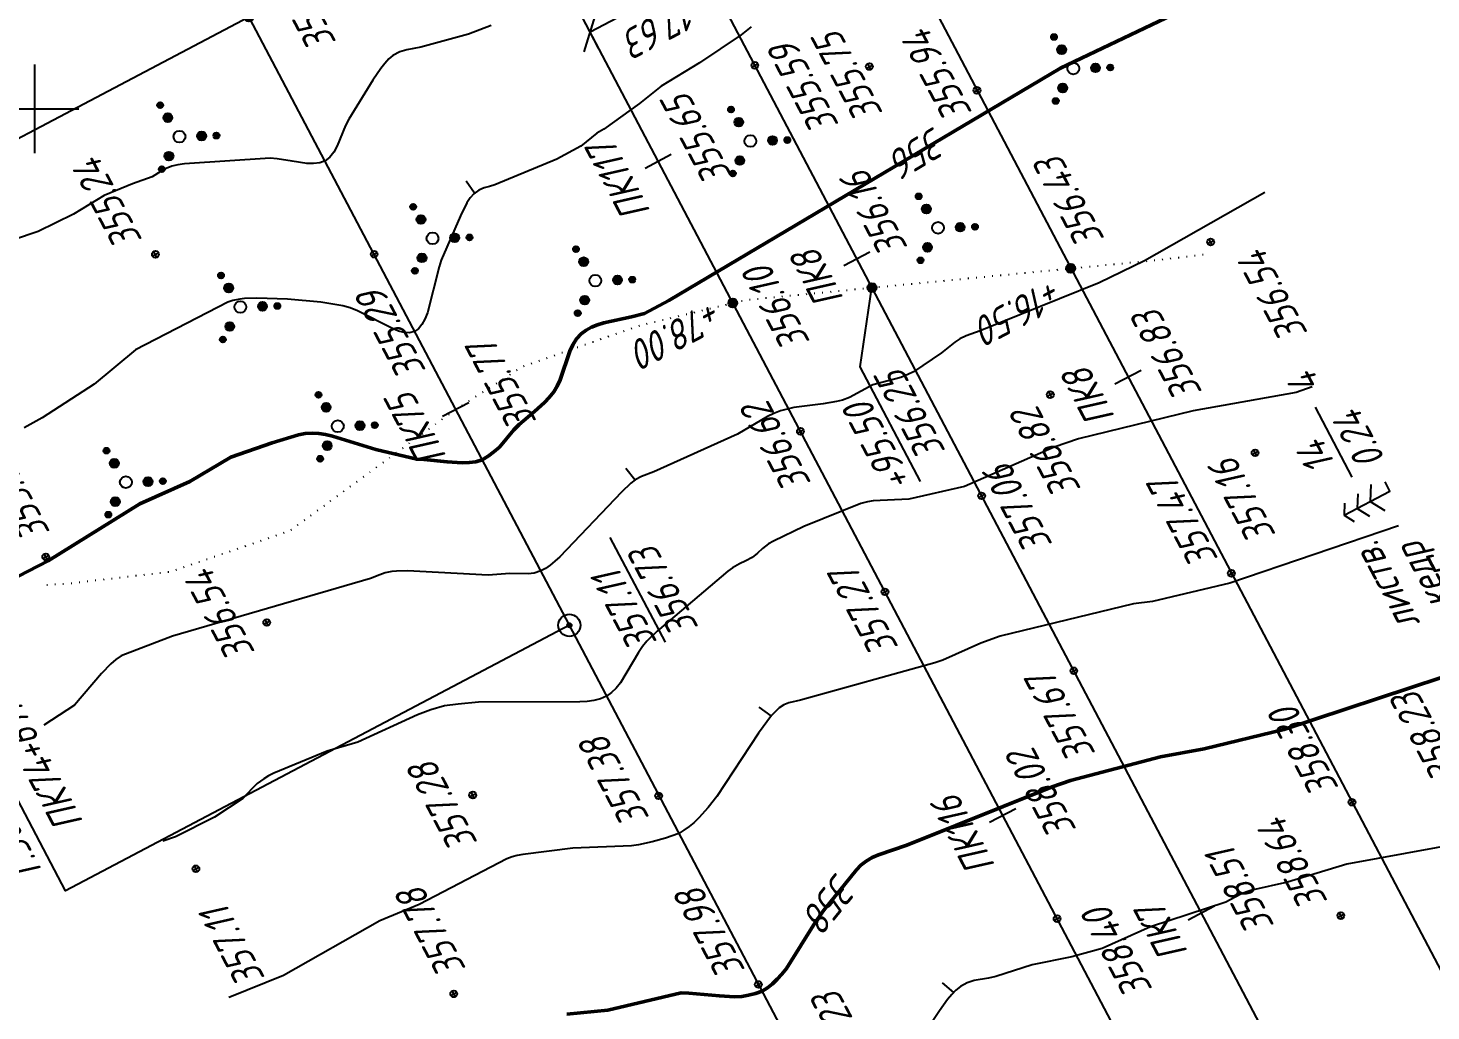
# Model space of a CAD drawing. Extents: x 1519150 to 1520806, y 2185741 to 2187019.
# Drawn here: x 1519399.1 to 1519588.9, y 2186478 to 2186610.9 of the extents above; entities that cross this region are included whole.
import ezdxf
from ezdxf.enums import TextEntityAlignment as Align

# ---------------------------------------------------------------- set-up
doc = ezdxf.new("R2010")
doc.units = 0
doc.linetypes.add('ИИDot', pattern=[1, 0, -1])
for name, color, linetype, lineweight in [('ИИ_ГЕОПУНКТ_025', 7, 'Continuous', 25), ('ИИ_ГЕОСЕТКА_025', 3, 'Continuous', 25), ('ИИ_КОНТУР_025', 7, 'ИИDot', 25), ('ИИ_ОТМЕТКА_025', 7, 'Continuous', 25), ('ИИ_ОФОРМЛЕНИЕ_025', 7, 'Continuous', 25), ('ИИ_ПИКЕТАЖ_025', 7, 'Continuous', 25), ('ИИ_РАЗМЕР_025', 7, 'Continuous', 25), ('ИИ_РЕЛЬЕФ_025', 34, 'Continuous', 25), ('ИИ_РЕЛЬЕФ_050', 34, 'Continuous', 50), ('ИИ_ТЕКСТ_025', 7, 'Continuous', 25), ('ИИ_ТРАССА_АД_025', 1, 'Continuous', 25), ('ИИ_ТРАССА_ЛЭП_025', 7, 'Continuous', 25), ('ИИ_ТРАССА_ТРУБ_025', 7, 'Continuous', 25), ('ИИ_УГОДЬЯ_025', 7, 'Continuous', 25)]:
    doc.layers.add(name, color=color, linetype=linetype, lineweight=lineweight)
doc.styles.add('VNIPISIMPLEXCUR', font='simplex.shx', dxfattribs={"width": 0.8, "oblique": 15})
doc.dimstyles.new('ИИ-2000-м-dm$0', dxfattribs={"dimscale": 2, "dimtxt": 2.5, "dimasz": 2.5, "dimexe": 1.25, "dimexo": 0, "dimgap": 1, "dimtad": 1, "dimtoh": 1, "dimzin": 1, "dimdsep": 46, "dimtxsty": 'VNIPISIMPLEXCUR', "dimblk": 'OBLIQUE', "dimcen": 2.5, "dimaunit": 1, "dimadec": 4, "dimazin": 0, "dimtfac": 1, "dimtmove": 1, "dimatfit": 2, "dimfxl": 1, "dimarcsym": 0})
doc.dimstyles.new('ИИ-2000-м-dm$2', dxfattribs={"dimscale": 2, "dimtxt": 2.5, "dimasz": 2.5, "dimexe": 1.25, "dimexo": 0, "dimgap": 1, "dimtad": 2, "dimtoh": 1, "dimzin": 1, "dimdsep": 46, "dimtxsty": 'VNIPISIMPLEXCUR', "dimcen": 2.5, "dimaunit": 1, "dimazin": 0, "dimtfac": 1, "dimtmove": 1, "dimatfit": 2, "dimfxl": 1, "dimarcsym": 0})

# ---------------------------------------------------------------- blocks, each defined once
blk = doc.blocks.new('ИИ053952')
at = {"linetype": 'Continuous', "lineweight": 25}
h = blk.add_hatch(color=0, dxfattribs=at)
edge = h.paths.add_edge_path()
edge.add_arc((-1.309, 2.13), 0.2, 0, 360)
h = blk.add_hatch(color=0, dxfattribs=at)
edge = h.paths.add_edge_path()
edge.add_arc((-0.785, 1.278), 0.3, 0, 360)
h = blk.add_hatch(color=0, dxfattribs=at)
edge = h.paths.add_edge_path()
edge.add_arc((1.499, 0.041), 0.3, 0, 360)
h = blk.add_hatch(color=0, dxfattribs=at)
edge = h.paths.add_edge_path()
edge.add_arc((2.499, 0.068), 0.2, 0, 360)
h = blk.add_hatch(color=0, dxfattribs=at)
edge = h.paths.add_edge_path()
edge.add_arc((-0.714, -1.319), 0.3, 0, 360)
h = blk.add_hatch(color=0, dxfattribs=at)
edge = h.paths.add_edge_path()
edge.add_arc((-1.19, -2.198), 0.2, 0, 360)
at = {"color": 0, "linetype": 'Continuous', "lineweight": 25}
for centre, radius in [((-1.309, 2.13), 0.2), ((-0.785, 1.278), 0.3), ((0, 0), 0.4), ((1.499, 0.041), 0.3), ((2.499, 0.068), 0.2), ((-0.714, -1.319), 0.3), ((-1.19, -2.198), 0.2)]:
    blk.add_circle(centre, radius, dxfattribs=at)
blk = doc.blocks.new('ИИ053296')
at = {"color": 0, "linetype": 'Continuous', "lineweight": 25}
blk.add_lwpolyline([(0, 0), (1, 0)], dxfattribs=at)
blk = doc.blocks.new('ИИ05012')
at = {"color": 0, "linetype": 'Continuous', "lineweight": 25, "flags": 128}
for points in [[(0, 3), (0, -3)], [(-3, 0), (3, 0)]]:
    blk.add_lwpolyline(points, dxfattribs=at)
blk = doc.blocks.new('PICKET')
at = {"color": 0, "linetype": 'Continuous', "lineweight": 25}
for p, q in [((-0.23, 0), (0.23, 0)), ((0, 0.23), (0, -0.23))]:
    blk.add_line(p, q, dxfattribs=at)
blk.add_circle((0, 0), 0.23, dxfattribs=at)
at = {"color": 0, "linetype": 'Continuous', "style": 'VNIPISIMPLEXCUR', "oblique": 15, "width": 0.8}
blk.add_attdef('OTMETKA', (1.25, 0.3), '', height=2, dxfattribs=at)
at = {"color": 8, "linetype": 'Continuous', "style": 'VNIPISIMPLEXCUR', "oblique": 15, "width": 0.8, "flags": 1}
blk.add_attdef('NOMER', (1.25, -2.7), '', height=2, dxfattribs=at)
blk = doc.blocks.new('ИИ050052Р')
at = {"linetype": 'Continuous', "lineweight": 25}
h = blk.add_hatch(color=0, dxfattribs=at)
edge = h.paths.add_edge_path()
edge.add_arc((0, 0), 0.15, 0, 360)
at = {"color": 0, "linetype": 'Continuous', "lineweight": 25}
for radius in [0.75, 0.15]:
    blk.add_circle((0, 0), radius, dxfattribs=at)
at = {"color": 0, "linetype": 'Continuous', "style": 'VNIPISIMPLEXCUR', "oblique": 15, "width": 0.8}
for tag, p in [('CENTRE', (1.45, 0.7)), ('HEIGHT', (1.45, -2.7))]:
    blk.add_attdef(tag, p, '', height=2, dxfattribs=at)
for tag, p in [('NUMBER', (-2, -1)), ('STATIONING', (-2, -4.4)), ('ALPHA', (-2, -7.8))]:
    blk.add_attdef(tag, text='', height=2, dxfattribs=at).set_placement(p, align=Align.RIGHT)
at = {"color": 253, "linetype": 'Continuous', "style": 'VNIPISIMPLEXCUR', "oblique": 15, "width": 0.8, "flags": 1}
blk.add_attdef('NOTE', text='', height=1.6, dxfattribs=at).set_placement((-2, -10.8), align=Align.RIGHT)
blk = doc.blocks.new('ИИ15001')
at = {"color": 0, "linetype": 'Continuous', "lineweight": 25}
blk.add_lwpolyline([(0, 1), (0, -1)], dxfattribs=at)
at = {"color": 0, "linetype": 'Continuous', "lineweight": 25, "style": 'VNIPISIMPLEXCUR', "oblique": 15, "width": 0.8}
blk.add_attdef('STATIONING', text='', height=2, dxfattribs=at).set_placement((0, 2), align=Align.CENTER)
at = {"color": 7, "linetype": 'Continuous', "lineweight": 25, "style": 'VNIPISIMPLEXCUR', "oblique": 15, "width": 0.8}
blk.add_attdef('HEIGHT', text='', height=2, dxfattribs=at).set_placement((0, -2), align=Align.TOP_CENTER)
blk = doc.blocks.new('ИИ15002')
at = {"linetype": 'Continuous', "lineweight": 25}
h = blk.add_hatch(color=0, dxfattribs=at)
edge = h.paths.add_edge_path()
edge.add_arc((0, 0), 0.3, 0, 360)
at = {"color": 0, "linetype": 'Continuous', "lineweight": 25}
blk.add_circle((0, 0), 0.3, dxfattribs=at)
at = {"color": 0, "linetype": 'Continuous', "style": 'VNIPISIMPLEXCUR', "oblique": 15, "width": 0.8}
blk.add_attdef('STATIONING', (1, 1.3), '', height=2, rotation=90, dxfattribs=at)
at = {"color": 7, "linetype": 'Continuous', "style": 'VNIPISIMPLEXCUR', "oblique": 15, "width": 0.8}
blk.add_attdef('HEIGHT', text='', height=2, dxfattribs=at).set_placement((0, -1.3), align=Align.TOP_CENTER)
blk = doc.blocks.new('ИИ053672А')
at = {"color": 0, "linetype": 'Continuous'}
for points in [[(0.7, 3.096), (0, 3.5), (-0.7, 3.096)], [(0, 3.5), (0, 0), (0.7, 0)], [(0.85, 2.009), (0, 2.5), (-0.85, 2.009)], [(1, 0.923), (0, 1.5), (-1, 0.923)]]:
    blk.add_lwpolyline(points, dxfattribs=at)
at = {"color": 0, "linetype": 'Continuous', "style": 'VNIPISIMPLEXCUR', "oblique": 15, "width": 0.8}
blk.add_attdef('RACE1', text='', height=2, dxfattribs=at).set_placement((-2, 2.25), align=Align.RIGHT)
blk.add_attdef('HEIGHT', (2, 2.25), '', height=2, dxfattribs=at)
blk.add_attdef('DISTANCE', text='', height=2, dxfattribs=at).set_placement((8.5, 1.75), align=Align.MIDDLE_LEFT)
blk.add_attdef('RACE2', text='', height=2, dxfattribs=at).set_placement((-2, 1.25), align=Align.TOP_RIGHT)
blk.add_attdef('THICKNESS', text='', height=2, dxfattribs=at).set_placement((2, 1.25), align=Align.TOP_LEFT)
blk = doc.blocks.new('*D65')
at = {"layer": 'Defpoints', "color": 0, "transparency": 16777216}
for p in [(1519482.41, 2186840.19), (1519365.94, 2186752.54), (1519273.87, 2186671.02), (1519643.41, 2186205.47), (1519806.55, 2185895.82)]:
    blk.add_point(p, dxfattribs=at)
at = {"layer": 'ИИ_РАЗМЕР_025', "color": 0, "lineweight": -2, "transparency": 16777216}
for p, q in [((1519364.26, 2186763), (1519357.12, 2186776.56)), ((1519363.33, 2186753.39), (1519364.26, 2186763)), ((1519360.92, 2186741.64), (1519354.17, 2186754.46))]:
    blk.add_line(p, q, dxfattribs=at)
blk.add_arc((1519360.92, 2186741.64), 12, 58.2429, 98.5895, dxfattribs=at)
at = {"layer": 'ИИ_РАЗМЕР_025', "color": 0, "transparency": 16777216}
for points in [[(1519359.34, 2186752.87), (1519358.92, 2186754.13), (1519355.33, 2186752.25)], [(1519367.68, 2186752.34), (1519366.8, 2186751.34), (1519370.24, 2186749.2)]]:
    blk.add_solid(points, dxfattribs=at)
at = {"layer": 'ИИ_РАЗМЕР_025', "color": 0, "transparency": 16777216, "insert": (1519357.47, 2186768.65), "char_height": 4, "attachment_point": 5, "rotation": 117.7798, "style": 'VNIPISIMPLEXCUR'}
blk.add_mtext("78°44'", dxfattribs=at)
blk = doc.blocks.new('*D66')
at = {"layer": 'Defpoints', "color": 0, "transparency": 16777216}
for p in [(1519297.92, 2186946.83), (1519482.41, 2186840.19), (1519385.29, 2186766.6), (1519273.87, 2186671.02), (1519823.89, 2185948.39)]:
    blk.add_point(p, dxfattribs=at)
at = {"layer": 'ИИ_РАЗМЕР_025', "color": 0, "lineweight": -2, "transparency": 16777216}
blk.add_arc((1519392.51, 2186767.27), 7.25, 149.8038, 187.0253, dxfattribs=at)
at = {"layer": 'ИИ_РАЗМЕР_025', "color": 0, "transparency": 16777216}
for points in [[(1519385.79, 2186771.39), (1519386.71, 2186770.43), (1519389.14, 2186773.68)], [(1519385.93, 2186766.64), (1519384.71, 2186766.12), (1519386.88, 2186762.7)]]:
    blk.add_solid(points, dxfattribs=at)
at = {"layer": 'ИИ_РАЗМЕР_025', "color": 0, "transparency": 16777216, "insert": (1519377.32, 2186774.54), "char_height": 4, "attachment_point": 5, "rotation": 117.7798, "style": 'VNIPISIMPLEXCUR'}
blk.add_mtext("101°16'", dxfattribs=at)
blk = doc.blocks.new('*D67')
at = {"layer": 'Defpoints', "color": 0, "transparency": 16777216}
for p in [(1519335.64, 2186966.7), (1520064.45, 2186007.56), (1519860.19, 2185951.72), (1519823.89, 2185948.39), (1519888.37, 2185917.44)]:
    blk.add_point(p, dxfattribs=at)
at = {"layer": 'ИИ_РАЗМЕР_025', "color": 0, "lineweight": -2, "transparency": 16777216}
for p, q in [((1519862.62, 2185950.15), (1519866.31, 2185943.15)), ((1519866.31, 2185943.15), (1519874.98, 2185926.68))]:
    blk.add_line(p, q, dxfattribs=at)
blk.add_arc((1519866.54, 2185958.88), 9.57, 217.9509, 273.647, dxfattribs=at)
at = {"layer": 'ИИ_РАЗМЕР_025', "color": 0, "transparency": 16777216}
for points in [[(1519858.39, 2185952.7), (1519859.59, 2185953.29), (1519857.25, 2185956.59)], [(1519866.97, 2185949.97), (1519867.33, 2185948.69), (1519871, 2185950.42)]]:
    blk.add_solid(points, dxfattribs=at)
at = {"layer": 'ИИ_РАЗМЕР_025', "color": 0, "transparency": 16777216, "insert": (1519867.23, 2185931.99), "char_height": 4, "attachment_point": 5, "rotation": 117.7798, "style": 'VNIPISIMPLEXCUR'}
blk.add_mtext("103°58'", dxfattribs=at)
blk = doc.blocks.new('*D68')
at = {"layer": 'Defpoints', "color": 0, "transparency": 16777216}
for p in [(1519313.52, 2186955.05), (1520064.45, 2186007.56), (1519855.58, 2185949.86), (1519823.89, 2185948.39), (1519857.4, 2185922.59)]:
    blk.add_point(p, dxfattribs=at)
at = {"layer": 'ИИ_РАЗМЕР_025', "color": 0, "lineweight": -2, "transparency": 16777216}
for p, q in [((1519854.61, 2185946.85), (1519859.09, 2185938.33)), ((1519859.09, 2185938.33), (1519865.28, 2185926.58))]:
    blk.add_line(p, q, dxfattribs=at)
blk.add_arc((1519841.52, 2185952.73), 14.35, 313.808, 357.7899, dxfattribs=at)
at = {"layer": 'ИИ_РАЗМЕР_025', "color": 0, "transparency": 16777216}
for points in [[(1519855.19, 2185952.11), (1519856.52, 2185952.24), (1519855.45, 2185956.15)], [(1519851.84, 2185941.83), (1519851.06, 2185942.92), (1519848.21, 2185940.04)]]:
    blk.add_solid(points, dxfattribs=at)
at = {"layer": 'ИИ_РАЗМЕР_025', "color": 0, "transparency": 16777216, "insert": (1519858.77, 2185929.53), "char_height": 4, "attachment_point": 5, "rotation": 117.7798, "style": 'VNIPISIMPLEXCUR'}
blk.add_mtext("76°2'", dxfattribs=at)
blk = doc.blocks.new('_Oblique')
at = {"color": 0, "linetype": 'ByBlock', "lineweight": -2}
blk.add_line((-0.5, -0.5), (0.5, 0.5), dxfattribs=at)
blk = doc.blocks.new('*D71')
at = {"layer": 'Defpoints', "color": 0, "transparency": 16777216}
for p in [(1519490.74, 2186618.64), (1519491.9, 2186616.42), (1519476.3, 2186608.21)]:
    blk.add_point(p, dxfattribs=at)
at = {"layer": 'ИИ_РАЗМЕР_025', "color": 0, "lineweight": -2, "transparency": 16777216}
for p, q in [((1519491.9, 2186616.42), (1519489.57, 2186620.85)), ((1519475.14, 2186610.42), (1519490.74, 2186618.64)), ((1519476.3, 2186608.21), (1519473.97, 2186612.63))]:
    blk.add_line(p, q, dxfattribs=at)
at = {"layer": 'ИИ_РАЗМЕР_025', "color": 0, "lineweight": -2, "transparency": 16777216, "xscale": 4, "yscale": 4, "zscale": 4}
for p, rotation in [((1519490.74, 2186618.64), 27.77931386137996), ((1519475.14, 2186610.42), 207.77931386138)]:
    blk.add_blockref('_Oblique', p, dxfattribs=dict(at, rotation=rotation))
at = {"layer": 'ИИ_РАЗМЕР_025', "color": 0, "transparency": 16777216, "insert": (1519484.8, 2186610.99), "char_height": 4, "attachment_point": 5, "rotation": 207.7793, "style": 'VNIPISIMPLEXCUR'}
blk.add_mtext('17.63', dxfattribs=at)

msp = doc.modelspace()

# ---------------------------------------------------------------- linework, layer by layer
at = {"layer": 'ИИ_ГЕОПУНКТ_025'}
for points in [[(1519485.333, 2186527.88), (1519477.874, 2186542.04)], [(1519472.35, 2186530.16), (1519404.193, 2186494.256), (1519389.743, 2186521.687)]]:
    msp.add_lwpolyline(points, dxfattribs=at)
at = {"layer": 'ИИ_КОНТУР_025', "flags": 128}
msp.add_lwpolyline([(1519401.643, 2186535.643), (1519404.648, 2186535.83), (1519418.411, 2186537.417), (1519434.556, 2186542.97), (1519446.466, 2186551.697), (1519456.966, 2186559.359), (1519466.052, 2186565.183), (1519481.932, 2186570.737), (1519496.224, 2186574.174), (1519551.679, 2186579.554), (1519558.778, 2186580.384)], dxfattribs=at)
at = {"layer": 'ИИ_ОФОРМЛЕНИЕ_025'}
msp.add_lwpolyline([(1519270.52, 2186913.248), (1519149.732, 2186849.618), (1519308.201, 2186548.797), (1519428.998, 2186612.442)], dxfattribs=at)
at = {"layer": 'ИИ_ПИКЕТАЖ_025', "color": 1}
msp.add_lwpolyline([(1519519.838, 2186549.594), (1519511.667, 2186565.105), (1519513.285, 2186575.83)], dxfattribs=at)
at = {"layer": 'ИИ_РЕЛЬЕФ_025'}
for points, elevation in [([(1519461.771, 2186611.281), (1519458.709, 2186610.13), (1519452.267, 2186608.361), (1519451.321, 2186608.155), (1519450.374, 2186608.002), (1519449.428, 2186607.744), (1519448.482, 2186607.227), (1519447.937, 2186606.758), (1519447.392, 2186606.169), (1519446.848, 2186605.48), (1519445.759, 2186603.877), (1519442.495, 2186598.613), (1519442.072, 2186597.759), (1519440.93, 2186594.995), (1519440.486, 2186594.174), (1519439.957, 2186593.488), (1519439.312, 2186592.986), (1519438.58, 2186592.715), (1519437.742, 2186592.613), (1519436.822, 2186592.641), (1519434.836, 2186592.93), (1519432.816, 2186593.272), (1519431.856, 2186593.365), (1519420.272, 2186592.562), (1519419.368, 2186592.428), (1519418.574, 2186592.239), (1519417.798, 2186591.938), (1519417.144, 2186591.576), (1519415.91, 2186590.816), (1519413.273, 2186589.888), (1519409.436, 2186588.293), (1519405.257, 2186585.77), (1519400.48, 2186583.424), (1519397.145, 2186582.302)], 355), ([(1519496.92, 2186611.097), (1519495.595, 2186610.009), (1519489.961, 2186606.216), (1519484.78, 2186603.091), (1519481.852, 2186600.732), (1519477.005, 2186597.27), (1519476.084, 2186596.723), (1519473.882, 2186594.964), (1519470.64, 2186593.225), (1519462.259, 2186589.743), (1519461.541, 2186589.507), (1519460.821, 2186589.316), (1519460.107, 2186589.034), (1519459.41, 2186588.52), (1519458.946, 2186587.975), (1519458.493, 2186587.282), (1519457.611, 2186585.559), (1519455.025, 2186579.556), (1519454.717, 2186578.628), (1519453.153, 2186572.438), (1519452.813, 2186571.579), (1519452.413, 2186570.849), (1519451.941, 2186570.277), (1519451.382, 2186569.894), (1519450.738, 2186569.727), (1519450.02, 2186569.762), (1519449.238, 2186569.964), (1519448.4, 2186570.298), (1519443.683, 2186572.711), (1519442.696, 2186573.097), (1519441.715, 2186573.369), (1519438.716, 2186573.857), (1519434.225, 2186574.275), (1519430.069, 2186574.401), (1519428.421, 2186574.344), (1519427.757, 2186574.285), (1519426.836, 2186574.104), (1519426.142, 2186573.845), (1519413.659, 2186567.426), (1519408.069, 2186562.783), (1519401.024, 2186558.203), (1519398.581, 2186556.868)], 355.5), ([(1519566.407, 2186588.681), (1519550.151, 2186579.463), (1519544.012, 2186576.479), (1519527.904, 2186569.984), (1519526.014, 2186569.317), (1519525.16, 2186568.91), (1519524.489, 2186568.475), (1519522.692, 2186566.996), (1519518.914, 2186564.461), (1519518.13, 2186564.06), (1519517.207, 2186563.694), (1519515.31, 2186563.163), (1519513.4, 2186562.675), (1519510.237, 2186560.987), (1519509.303, 2186560.63), (1519508.505, 2186560.413), (1519506.682, 2186560.112), (1519502.721, 2186559.606), (1519501.789, 2186559.411), (1519500.923, 2186559.157), (1519500.013, 2186558.797), (1519499.15, 2186558.381), (1519495.095, 2186555.995), (1519483.787, 2186550.907), (1519482.111, 2186550.293), (1519481.253, 2186549.838), (1519480.644, 2186549.378), (1519479.387, 2186548.18), (1519471.071, 2186539.435), (1519470.394, 2186538.821), (1519469.736, 2186538.286), (1519469.102, 2186537.843), (1519468.494, 2186537.507), (1519467.6, 2186537.203), (1519466.757, 2186537.105), (1519464.317, 2186537.164), (1519461.355, 2186536.919), (1519450.472, 2186537.524), (1519448.962, 2186537.488), (1519448.336, 2186537.431), (1519447.424, 2186537.25), (1519446.726, 2186537.004), (1519445.457, 2186536.471), (1519418.678, 2186528.672), (1519411.702, 2186526.021), (1519411.009, 2186525.512), (1519410.342, 2186524.936), (1519409.067, 2186523.629), (1519405.386, 2186519.33), (1519401.247, 2186516.643)], 356.5), ([(1519572.825, 2186562.39), (1519570.646, 2186561.64), (1519556.72, 2186559.16), (1519541.2, 2186555.362), (1519537.912, 2186554.242), (1519525.808, 2186548.926), (1519518.287, 2186547.207), (1519513.456, 2186546.987), (1519512.662, 2186546.87), (1519511.771, 2186546.629), (1519504.085, 2186543.517), (1519499.98, 2186541.557), (1519499.3, 2186541.155), (1519498.484, 2186540.525), (1519497.79, 2186539.892), (1519497.061, 2186539.305), (1519496.225, 2186538.854), (1519495.347, 2186538.461), (1519494.431, 2186537.947), (1519493.789, 2186537.473), (1519484.233, 2186529.376), (1519482.85, 2186528.01), (1519482.248, 2186527.286), (1519481.704, 2186526.494), (1519479.244, 2186522.357), (1519478.685, 2186521.658), (1519478.064, 2186521.057), (1519477.364, 2186520.577), (1519476.556, 2186520.22), (1519475.678, 2186519.983), (1519474.741, 2186519.845), (1519473.758, 2186519.784), (1519460.074, 2186519.78), (1519457.292, 2186519.508), (1519455.452, 2186519.24), (1519453.611, 2186518.723), (1519451.795, 2186518.048), (1519443.737, 2186514.329), (1519439.591, 2186513.112), (1519432.387, 2186510.168), (1519431.649, 2186509.788), (1519430.999, 2186509.401), (1519430.132, 2186508.749), (1519429.439, 2186508.084), (1519428.158, 2186506.746), (1519424.357, 2186504.203), (1519419.073, 2186501.539), (1519417.339, 2186500.94)], 357), ([(1519584.505, 2186543.613), (1519561.692, 2186535.871), (1519551.214, 2186533.393), (1519548.66, 2186533.073), (1519530.63, 2186528.703), (1519528.032, 2186527.737), (1519522.885, 2186525.461), (1519521.775, 2186525.075), (1519503.617, 2186520.027), (1519502.025, 2186519.678), (1519501.339, 2186519.408), (1519500.725, 2186518.982), (1519499.678, 2186517.973), (1519497.934, 2186515.561), (1519492.307, 2186507.01), (1519491.113, 2186505.488), (1519489.863, 2186504.118), (1519489.213, 2186503.5), (1519488.544, 2186502.935), (1519487.855, 2186502.426), (1519487.143, 2186501.979), (1519485.358, 2186501.38), (1519483.538, 2186500.878), (1519481.683, 2186500.473), (1519480.742, 2186500.307), (1519472.835, 2186500.013), (1519466.058, 2186499.17), (1519465.267, 2186499.022), (1519464.608, 2186498.856), (1519463.893, 2186498.572), (1519452.041, 2186492.406), (1519446.69, 2186490.189), (1519433.699, 2186482.782), (1519426.412, 2186479.864), (1519426.278, 2186479.8)], 357.5), ([(1519597.516, 2186501.49), (1519577.526, 2186497.85), (1519569.502, 2186495.412), (1519564.69, 2186494.335), (1519563.879, 2186494.076), (1519563.111, 2186493.755), (1519561.136, 2186492.697), (1519550.948, 2186489.354), (1519544.41, 2186486.448), (1519540.315, 2186485.303), (1519534.938, 2186484.235), (1519530.03, 2186482.663), (1519529.063, 2186482.443), (1519527.115, 2186482.087), (1519526.162, 2186481.784), (1519525.244, 2186481.286), (1519524.648, 2186480.805), (1519524.071, 2186480.217), (1519523.51, 2186479.54), (1519522.42, 2186477.996), (1519512.093, 2186462.609)], 358.5)]:
    msp.add_lwpolyline(points, dxfattribs=dict(at, elevation=elevation))
at = {"layer": 'ИИ_РЕЛЬЕФ_050'}
for points, elevation in [([(1519553.928, 2186612.737), (1519538.786, 2186605.503), (1519485.81, 2186574.07), (1519482.534, 2186572.351), (1519480.737, 2186571.879), (1519477.025, 2186571.061), (1519476.158, 2186570.791), (1519475.345, 2186570.462), (1519474.599, 2186570.06), (1519473.937, 2186569.568), (1519473.331, 2186568.903), (1519472.836, 2186568.109), (1519472.426, 2186567.22), (1519471.094, 2186563.367), (1519470.703, 2186562.494), (1519470.235, 2186561.724), (1519469.637, 2186560.981), (1519468.995, 2186560.308), (1519467.626, 2186559.097), (1519465.542, 2186557.327), (1519464.852, 2186556.602), (1519462.876, 2186554.269), (1519462.145, 2186553.616), (1519461.365, 2186553.047), (1519460.551, 2186552.535), (1519459.718, 2186552.289), (1519458.815, 2186552.163), (1519457.856, 2186552.133), (1519455.827, 2186552.265), (1519452.713, 2186552.584), (1519451.713, 2186552.626), (1519446.163, 2186553.943), (1519440.285, 2186555.752), (1519439.36, 2186555.954), (1519438.472, 2186556.089), (1519437.628, 2186556.142), (1519436.626, 2186556.082), (1519435.688, 2186555.907), (1519432.146, 2186554.82), (1519426.535, 2186552.876), (1519420.991, 2186549.622), (1519414.247, 2186546.601), (1519401.835, 2186538.878), (1519389.562, 2186532.551)], 356), ([(1519594.554, 2186524.488), (1519568.994, 2186516.075), (1519558.226, 2186513.429), (1519552.323, 2186512.38), (1519540.142, 2186509.172), (1519537.666, 2186508.288), (1519518.02, 2186500.408), (1519514.182, 2186499.111), (1519513.298, 2186498.727), (1519512.505, 2186498.27), (1519511.796, 2186497.701), (1519511.179, 2186497.059), (1519506.775, 2186491.636), (1519505.616, 2186489.97), (1519501.702, 2186483.75), (1519501.1, 2186482.977), (1519500.475, 2186482.27), (1519499.821, 2186481.641), (1519499.134, 2186481.103), (1519498.409, 2186480.668), (1519497.516, 2186480.373), (1519496.603, 2186480.133), (1519495.667, 2186479.955), (1519494.679, 2186479.919), (1519492.637, 2186480.03), (1519488.494, 2186480.412), (1519487.489, 2186480.424), (1519477.551, 2186478.11), (1519472.004, 2186477.557)], 358)]:
    msp.add_lwpolyline(points, dxfattribs=dict(at, elevation=elevation))
at = {"layer": 'ИИ_ТРАССА_АД_025'}
msp.add_lwpolyline([(1519857.396, 2185922.593), (1519313.519, 2186955.051)], dxfattribs=at)
at = {"layer": 'ИИ_ТРАССА_ЛЭП_025'}
msp.add_lwpolyline([(1519335.639, 2186966.703), (1519888.366, 2185917.443), (1519904.961, 2185849.926)], dxfattribs=at)
at = {"layer": 'ИИ_ТРАССА_ТРУБ_025', "color": 4}
for points in [[(1520767.29, 2186180.317), (1520640.49, 2186149.16), (1520353.58, 2186078.63), (1520064.45, 2186007.56), (1519823.89, 2185948.39), (1519297.92, 2186946.834)], [(1519637.78, 2186216.151), (1519611.25, 2186266.5), (1519472.35, 2186530.16), (1519333.32, 2186794.04), (1519272.21, 2186910.04), (1519270.52, 2186913.248)]]:
    msp.add_lwpolyline(points, dxfattribs=at)
at = {"layer": 'ИИ_УГОДЬЯ_025'}
msp.add_lwpolyline([(1519578.243, 2186550.206), (1519573.268, 2186559.648)], dxfattribs=at)

# ---------------------------------------------------------------- block references
at = {"layer": 'ИИ_ГЕОПУНКТ_025'}
ref = msp.add_blockref('ИИ050052Р', (1519472.35, 2186530.16, 356.73), dxfattribs=dict(at, xscale=2, yscale=2, zscale=2, rotation=117.7797222222222))
ref.add_attrib('NUMBER', 'Т.50739', dxfattribs={"layer": '0', "color": 0, "linetype": 'Continuous', "height": 4, "rotation": 117.77972, "style": 'VNIPISIMPLEXCUR', "oblique": 15, "width": 0.8}).set_placement((1519394.288, 2186509.915), align=Align.RIGHT)
ref.add_attrib('CENTRE', '357.11', (1519484.306, 2186527.876), dxfattribs={"layer": '0', "color": 0, "linetype": 'Continuous', "height": 4, "rotation": 117.77972, "style": 'VNIPISIMPLEXCUR', "oblique": 15, "width": 0.8})
ref.add_attrib('HEIGHT', '356.73', (1519489.905, 2186529.848), dxfattribs={"layer": '0', "color": 0, "linetype": 'Continuous', "height": 4, "rotation": 117.77972, "style": 'VNIPISIMPLEXCUR', "oblique": 15, "width": 0.8})
ref.add_attrib('STATIONING', 'ПК74+67.00', dxfattribs={"layer": '0', "color": 0, "linetype": 'Continuous', "height": 4, "rotation": 117.77972, "style": 'VNIPISIMPLEXCUR', "oblique": 15, "width": 0.8}).set_placement((1519396.006, 2186523.805), align=Align.RIGHT)
at = {"layer": 'ИИ_ГЕОСЕТКА_025', "xscale": 2, "yscale": 2, "zscale": 2}
msp.add_blockref('ИИ05012', (1519400, 2186600), dxfattribs=at)
at = {"layer": 'ИИ_ОТМЕТКА_025'}
ref = msp.add_blockref('PICKET', (1519512.93, 2186605.73, 355.75), dxfattribs=dict(at, xscale=2, yscale=2, zscale=2, rotation=117.7797222222222))
ref.add_attrib('OTMETKA', '355.75', (1519514.849, 2186599.415, 355.75), dxfattribs={"layer": '0', "color": 0, "linetype": 'Continuous', "height": 4, "rotation": 117.77972, "style": 'VNIPISIMPLEXCUR', "oblique": 15, "width": 0.8})
ref = msp.add_blockref('PICKET', (1519527.485, 2186602.515, 355.94), dxfattribs=dict(at, xscale=2, yscale=2, zscale=2, rotation=117.7792673703056))
ref.add_attrib('OTMETKA', '355.94', (1519526.913, 2186599.49, 355.94), dxfattribs={"layer": '0', "color": 0, "linetype": 'Continuous', "height": 4, "rotation": 117.77927, "style": 'VNIPISIMPLEXCUR', "oblique": 15, "width": 0.8})
ref = msp.add_blockref('PICKET', (1519497.441, 2186605.906, 355.59), dxfattribs=dict(at, xscale=2, yscale=2, zscale=2, rotation=117.7792673703056))
ref.add_attrib('OTMETKA', '355.59', (1519508.9, 2186597.833, 355.59), dxfattribs={"layer": '0', "color": 0, "linetype": 'Continuous', "height": 4, "rotation": 117.77927, "style": 'VNIPISIMPLEXCUR', "oblique": 15, "width": 0.8})
at = {"layer": 'ИИ_ОТМЕТКА_025', "xscale": 2, "yscale": 2, "zscale": 2}
for p, rotation, values in [((1519416.35, 2186580.33, 355.24), 117.7797222222222, {'OTMETKA': '355.24'}), ((1519561.898, 2186537.187, 357.47), 117.7792673703056, {'OTMETKA': '357.47'}), ((1519578.211, 2186506.221, 358.3), 117.7792673703056, {'OTMETKA': '358.30'}), ((1519576.71, 2186490.88, 358.64), 117.7797222222222, {'OTMETKA': '358.64'}), ((1519497.915, 2186481.578, 357.98), 117.7797222222222, {'OTMETKA': '357.98'})]:
    msp.add_blockref('PICKET', p, dxfattribs=dict(at, rotation=rotation)).add_auto_attribs(values)
at = {"layer": 'ИИ_ОТМЕТКА_025'}
ref = msp.add_blockref('PICKET', (1519559.1, 2186582, 356.54), dxfattribs=dict(at, xscale=2, yscale=2, zscale=2, rotation=117.7797222222222))
ref.add_attrib('OTMETKA', '356.54', (1519572.318, 2186569.683, 356.54), dxfattribs={"layer": '0', "color": 0, "linetype": 'Continuous', "height": 4, "rotation": 117.77972, "style": 'VNIPISIMPLEXCUR', "oblique": 15, "width": 0.8})
ref = msp.add_blockref('PICKET', (1519445.941, 2186580.35, 355.29), dxfattribs=dict(at, xscale=2, yscale=2, zscale=2, rotation=117.7797222222222))
ref.add_attrib('OTMETKA', '355.29', (1519453.042, 2186564.6, 355.29), dxfattribs={"layer": '0', "color": 0, "linetype": 'Continuous', "height": 4, "rotation": 117.77972, "style": 'VNIPISIMPLEXCUR', "oblique": 15, "width": 0.8})
ref = msp.add_blockref('PICKET', (1519503.603, 2186556.388, 356.62), dxfattribs=dict(at, xscale=2, yscale=2, zscale=2, rotation=117.7797222222222))
ref.add_attrib('OTMETKA', '356.62', (1519505.14, 2186549.388, 356.62), dxfattribs={"layer": '0', "color": 0, "linetype": 'Continuous', "height": 4, "rotation": 117.77972, "style": 'VNIPISIMPLEXCUR', "oblique": 15, "width": 0.8})
ref = msp.add_blockref('PICKET', (1519537.41, 2186561.36, 356.82), dxfattribs=dict(at, xscale=2, yscale=2, zscale=2, rotation=117.7797222222222))
ref.add_attrib('OTMETKA', '356.82', (1519541.644, 2186548.566, 356.82), dxfattribs={"layer": '0', "color": 0, "linetype": 'Continuous', "height": 4, "rotation": 117.77972, "style": 'VNIPISIMPLEXCUR', "oblique": 15, "width": 0.8})
ref = msp.add_blockref('PICKET', (1519401.52, 2186539.41, 355.98), dxfattribs=dict(at, xscale=2, yscale=2, zscale=2, rotation=117.7797222222222))
ref.add_attrib('OTMETKA', '355.98', (1519402.193, 2186542.729, 355.98), dxfattribs={"layer": '0', "color": 0, "linetype": 'Continuous', "height": 4, "rotation": 117.77972, "style": 'VNIPISIMPLEXCUR', "oblique": 15, "width": 0.8})
ref = msp.add_blockref('PICKET', (1519565.11, 2186553.48, 357.16), dxfattribs=dict(at, xscale=2, yscale=2, zscale=2, rotation=117.7797222222222))
ref.add_attrib('OTMETKA', '357.16', (1519567.994, 2186542.391, 357.16), dxfattribs={"layer": '0', "color": 0, "linetype": 'Continuous', "height": 4, "rotation": 117.77972, "style": 'VNIPISIMPLEXCUR', "oblique": 15, "width": 0.8})
ref = msp.add_blockref('PICKET', (1519528.12, 2186547.668, 357.06), dxfattribs=dict(at, xscale=2, yscale=2, zscale=2, rotation=117.7792673703056))
ref.add_attrib('OTMETKA', '357.06', (1519537.789, 2186541.083, 357.06), dxfattribs={"layer": '0', "color": 0, "linetype": 'Continuous', "height": 4, "rotation": 117.77927, "style": 'VNIPISIMPLEXCUR', "oblique": 15, "width": 0.8})
ref = msp.add_blockref('PICKET', (1519431.41, 2186530.53, 356.54), dxfattribs=dict(at, xscale=2, yscale=2, zscale=2, rotation=117.7797222222222))
ref.add_attrib('OTMETKA', '356.54', (1519429.91, 2186526.499, 356.54), dxfattribs={"layer": '0', "color": 0, "linetype": 'Continuous', "height": 4, "rotation": 117.77972, "style": 'VNIPISIMPLEXCUR', "oblique": 15, "width": 0.8})
ref = msp.add_blockref('PICKET', (1519515.038, 2186534.681, 357.27), dxfattribs=dict(at, xscale=2, yscale=2, zscale=2, rotation=117.7797222222222))
ref.add_attrib('OTMETKA', '357.27', (1519516.941, 2186527.184, 357.27), dxfattribs={"layer": '0', "color": 0, "linetype": 'Continuous', "height": 4, "rotation": 117.77972, "style": 'VNIPISIMPLEXCUR', "oblique": 15, "width": 0.8})
ref = msp.add_blockref('PICKET', (1519540.587, 2186524.002, 357.67), dxfattribs=dict(at, xscale=2, yscale=2, zscale=2, rotation=117.7792673703056))
ref.add_attrib('OTMETKA', '357.67', (1519543.623, 2186512.801, 357.67), dxfattribs={"layer": '0', "color": 0, "linetype": 'Continuous', "height": 4, "rotation": 117.77927, "style": 'VNIPISIMPLEXCUR', "oblique": 15, "width": 0.8})
ref = msp.add_blockref('PICKET', (1519594.93, 2186513.46, 358.23), dxfattribs=dict(at, xscale=2, yscale=2, zscale=2, rotation=117.7797222222222))
ref.add_attrib('OTMETKA', '358.23', (1519593.033, 2186510.14, 358.23), dxfattribs={"layer": '0', "color": 0, "linetype": 'Continuous', "height": 4, "rotation": 117.77972, "style": 'VNIPISIMPLEXCUR', "oblique": 15, "width": 0.8})
ref = msp.add_blockref('PICKET', (1519484.42, 2186507.09, 357.38), dxfattribs=dict(at, xscale=2, yscale=2, zscale=2, rotation=117.7797222222222))
ref.add_attrib('OTMETKA', '357.38', (1519483.257, 2186504.107, 357.38), dxfattribs={"layer": '0', "color": 0, "linetype": 'Continuous', "height": 4, "rotation": 117.77972, "style": 'VNIPISIMPLEXCUR', "oblique": 15, "width": 0.8})
ref = msp.add_blockref('PICKET', (1519459.27, 2186507.2, 357.28), dxfattribs=dict(at, xscale=2, yscale=2, zscale=2, rotation=117.7797222222222))
ref.add_attrib('OTMETKA', '357.28', (1519460.019, 2186500.751, 357.28), dxfattribs={"layer": '0', "color": 0, "linetype": 'Continuous', "height": 4, "rotation": 117.77972, "style": 'VNIPISIMPLEXCUR', "oblique": 15, "width": 0.8})
ref = msp.add_blockref('PICKET', (1519421.83, 2186497.22, 357.11), dxfattribs=dict(at, xscale=2, yscale=2, zscale=2, rotation=117.7797222222222))
ref.add_attrib('OTMETKA', '357.11', (1519431.259, 2186482.43, 357.11), dxfattribs={"layer": '0', "color": 0, "linetype": 'Continuous', "height": 4, "rotation": 117.77972, "style": 'VNIPISIMPLEXCUR', "oblique": 15, "width": 0.8})
ref = msp.add_blockref('PICKET', (1519456.71, 2186480.3, 357.78), dxfattribs=dict(at, xscale=2, yscale=2, zscale=2, rotation=117.7797222222222))
ref.add_attrib('OTMETKA', '357.78', (1519458.447, 2186483.674, 357.78), dxfattribs={"layer": '0', "color": 0, "linetype": 'Continuous', "height": 4, "rotation": 117.77972, "style": 'VNIPISIMPLEXCUR', "oblique": 15, "width": 0.8})
ref = msp.add_blockref('PICKET', (1519538.327, 2186490.471, 358.4), dxfattribs=dict(at, xscale=2, yscale=2, zscale=2, rotation=117.7797222222222))
ref.add_attrib('OTMETKA', '358.40', (1519551.321, 2186480.914, 358.4), dxfattribs={"layer": '0', "color": 0, "linetype": 'Continuous', "height": 4, "rotation": 117.77972, "style": 'VNIPISIMPLEXCUR', "oblique": 15, "width": 0.8})
at = {"layer": 'ИИ_ПИКЕТАЖ_025', "color": 4}
ref = msp.add_blockref('ИИ15001', (1519484.35, 2186592.935, 355.65), dxfattribs=dict(at, xscale=2, yscale=2, zscale=2, rotation=117.7798))
ref.add_attrib('STATIONING', 'ПК117', dxfattribs={"layer": '0', "color": 0, "linetype": 'Continuous', "lineweight": 25, "height": 4, "rotation": 117.7798, "style": 'VNIPISIMPLEXCUR', "oblique": 15, "width": 0.8}).set_placement((1519480.811, 2186591.071), align=Align.CENTER)
ref.add_attrib('HEIGHT', '355.65', dxfattribs={"layer": '0', "color": 7, "linetype": 'Continuous', "lineweight": 25, "height": 4, "rotation": 117.77972, "style": 'VNIPISIMPLEXCUR', "oblique": 15, "width": 0.8}).set_placement((1519487.889, 2186594.8), align=Align.TOP_CENTER)
at = {"layer": 'ИИ_ПИКЕТАЖ_025', "color": 7}
ref = msp.add_blockref('ИИ15002', (1519540.168, 2186578.438, 356.43), dxfattribs=dict(at, xscale=1.999999999999999, yscale=1.999999999999999, zscale=1.999999999999999, rotation=117.779267369583))
ref.add_attrib('STATIONING', '+16.50', (1519537.855, 2186577.25, 356.43), dxfattribs={"layer": '0', "color": 0, "linetype": 'Continuous', "height": 4, "rotation": 207.77927, "style": 'VNIPISIMPLEXCUR', "oblique": 15, "width": 0.8})
ref.add_attrib('HEIGHT', '356.43', dxfattribs={"layer": '0', "color": 7, "linetype": 'Continuous', "height": 4, "rotation": 117.77927, "style": 'VNIPISIMPLEXCUR', "oblique": 15, "width": 0.8}).set_placement((1519538.255, 2186586.31, 356.43), align=Align.TOP_CENTER)
at = {"layer": 'ИИ_ПИКЕТАЖ_025', "color": 1}
ref = msp.add_blockref('ИИ15001', (1519511.224, 2186579.741, 356.16), dxfattribs=dict(at, xscale=2, yscale=2, zscale=2, rotation=117.7791666666666))
ref.add_attrib('STATIONING', 'ПК8', dxfattribs={"layer": '0', "color": 0, "linetype": 'Continuous', "lineweight": 25, "height": 4, "rotation": 117.77917, "style": 'VNIPISIMPLEXCUR', "oblique": 15, "width": 0.8}).set_placement((1519507.685, 2186577.877, 356.16), align=Align.CENTER)
ref.add_attrib('HEIGHT', '356.16', dxfattribs={"layer": '0', "color": 7, "linetype": 'Continuous', "lineweight": 25, "height": 4, "rotation": 117.77917, "style": 'VNIPISIMPLEXCUR', "oblique": 15, "width": 0.8}).set_placement((1519511.813, 2186584.794, 356.16), align=Align.TOP_CENTER)
at = {"layer": 'ИИ_ПИКЕТАЖ_025', "color": 4}
ref = msp.add_blockref('ИИ15002', (1519494.457, 2186573.749, 356.1), dxfattribs=dict(at, xscale=1.999999999999999, yscale=1.999999999999999, zscale=1.999999999999999, rotation=117.7797222222222))
ref.add_attrib('STATIONING', '+78.00', (1519491.858, 2186574.335, 356.1), dxfattribs={"layer": '0', "color": 0, "linetype": 'Continuous', "height": 4, "rotation": 207.77985, "style": 'VNIPISIMPLEXCUR', "oblique": 15, "width": 0.8})
ref.add_attrib('HEIGHT', '356.10', dxfattribs={"layer": '0', "color": 7, "linetype": 'Continuous', "height": 4, "rotation": 117.77972, "style": 'VNIPISIMPLEXCUR', "oblique": 15, "width": 0.8}).set_placement((1519498.63, 2186571.989, 356.1), align=Align.TOP_CENTER)
at = {"layer": 'ИИ_ПИКЕТАЖ_025', "color": 1}
ref = msp.add_blockref('ИИ15002', (1519513.285, 2186575.83, 356.25), dxfattribs=dict(at, xscale=2, yscale=2, zscale=2, rotation=117.7793137903056))
ref.add_attrib('STATIONING', '+95.50', (1519518.918, 2186549.44, 356.25), dxfattribs={"layer": '0', "color": 0, "linetype": 'Continuous', "height": 4, "rotation": 117.77917, "style": 'VNIPISIMPLEXCUR', "oblique": 15, "width": 0.8})
ref.add_attrib('HEIGHT', '356.25', dxfattribs={"layer": '0', "color": 7, "linetype": 'Continuous', "height": 4, "rotation": 117.77931, "style": 'VNIPISIMPLEXCUR', "oblique": 15, "width": 0.8}).set_placement((1519516.78, 2186557.541, 356.25), align=Align.TOP_CENTER)
at = {"layer": 'ИИ_ПИКЕТАЖ_025', "color": 7}
for p, xscale, yscale, zscale, rotation, values in [((1519547.916, 2186563.729, 356.83), 2, 2, 2, 117.7792667915934, {'STATIONING': 'ПК8', 'HEIGHT': '356.83'}), ((1519594.523, 2186475.254, 359.07), 1.999999999999999, 1.999999999999999, 1.999999999999999, 117.7792679976101, {'STATIONING': 'ПК7', 'HEIGHT': '359.07'})]:
    msp.add_blockref('ИИ15001', p, dxfattribs=dict(at, xscale=xscale, yscale=yscale, zscale=zscale, rotation=rotation)).add_auto_attribs(values)
at = {"layer": 'ИИ_ПИКЕТАЖ_025', "color": 4}
ref = msp.add_blockref('ИИ15001', (1519456.966, 2186559.359, 355.77), dxfattribs=dict(at, xscale=1.999999999999999, yscale=1.999999999999999, zscale=1.999999999999999, rotation=117.7833))
ref.add_attrib('STATIONING', 'ПК75', dxfattribs={"layer": '0', "color": 0, "linetype": 'Continuous', "lineweight": 25, "height": 4, "rotation": 117.7833, "style": 'VNIPISIMPLEXCUR', "oblique": 15, "width": 0.8}).set_placement((1519453.427, 2186557.494), align=Align.CENTER)
ref.add_attrib('HEIGHT', '355.77', dxfattribs={"layer": '0', "color": 7, "linetype": 'Continuous', "lineweight": 25, "height": 4, "rotation": 117.77972, "style": 'VNIPISIMPLEXCUR', "oblique": 15, "width": 0.8}).set_placement((1519461.474, 2186561.562), align=Align.TOP_CENTER)
ref = msp.add_blockref('ИИ15001', (1519530.958, 2186504.461, 358.02), dxfattribs=dict(at, xscale=2, yscale=2, zscale=2, rotation=117.7798))
ref.add_attrib('STATIONING', 'ПК116', dxfattribs={"layer": '0', "color": 0, "linetype": 'Continuous', "lineweight": 25, "height": 4, "rotation": 117.7798, "style": 'VNIPISIMPLEXCUR', "oblique": 15, "width": 0.8}).set_placement((1519527.419, 2186502.597), align=Align.CENTER)
ref.add_attrib('HEIGHT', '358.02', dxfattribs={"layer": '0', "color": 7, "linetype": 'Continuous', "lineweight": 25, "height": 4, "rotation": 117.77972, "style": 'VNIPISIMPLEXCUR', "oblique": 15, "width": 0.8}).set_placement((1519534.497, 2186506.325), align=Align.TOP_CENTER)
at = {"layer": 'ИИ_ПИКЕТАЖ_025', "color": 1, "xscale": 2, "yscale": 2, "zscale": 2, "rotation": 117.7791666666666}
msp.add_blockref('ИИ15001', (1519557.831, 2186491.266, 358.51), dxfattribs=at).add_auto_attribs({'STATIONING': 'ПК7', 'HEIGHT': '358.51'})
at = {"layer": 'ИИ_ПИКЕТАЖ_025', "color": 4}
ref = msp.add_blockref('ИИ15001', (1519503.577, 2186470.886, 358.23), dxfattribs=dict(at, xscale=2, yscale=2, zscale=2, rotation=117.7808999999999))
ref.add_attrib('STATIONING', 'ПК74', dxfattribs={"layer": '0', "color": 0, "linetype": 'Continuous', "lineweight": 25, "height": 4, "rotation": 117.7809, "style": 'VNIPISIMPLEXCUR', "oblique": 15, "width": 0.8}).set_placement((1519500.038, 2186469.021), align=Align.CENTER)
ref.add_attrib('HEIGHT', '358.23', dxfattribs={"layer": '0', "color": 7, "linetype": 'Continuous', "lineweight": 25, "height": 4, "rotation": 117.77972, "style": 'VNIPISIMPLEXCUR', "oblique": 15, "width": 0.8}).set_placement((1519508.105, 2186473.461), align=Align.TOP_CENTER)
at = {"layer": 'ИИ_РЕЛЬЕФ_025'}
for p, xscale, yscale, zscale, rotation in [((1519459.505, 2186588.59, 355.5), 1.999999999999999, 1.999999999999999, 1.999999999999999, 123.9409485620555), ((1519481.223, 2186549.816, 356.5), 2, 2, 2, 128.8772918059118), ((1519499.64, 2186517.92, 357.5), 2, 2, 2, 144.1288757559118), ((1519524.338, 2186480.489, 358.5), 2, 2, 2, 138.5228937959119)]:
    msp.add_blockref('ИИ053296', p, dxfattribs=dict(at, xscale=xscale, yscale=yscale, zscale=zscale, rotation=rotation))
at = {"layer": 'ИИ_ТЕКСТ_025'}
ref = msp.add_blockref('ИИ15002', (1519428.998, 2186612.442, 354.48), dxfattribs=dict(at, xscale=1.999999999999999, yscale=1.999999999999999, zscale=1.999999999999999, rotation=117.7797222222222))
ref.add_attrib('STATIONING', 'ПК75+60.00', (1519340.228, 2186564.446, 354.48), dxfattribs={"layer": '0', "color": 0, "linetype": 'Continuous', "height": 4, "rotation": 207.77985, "style": 'VNIPISIMPLEXCUR', "oblique": 15, "width": 0.8})
ref.add_attrib('HEIGHT', '354.48', dxfattribs={"layer": '0', "color": 7, "linetype": 'Continuous', "height": 4, "rotation": 117.77972, "style": 'VNIPISIMPLEXCUR', "oblique": 15, "width": 0.8}).set_placement((1519434.272, 2186613.038, 354.48), align=Align.TOP_CENTER)
at = {"layer": 'ИИ_УГОДЬЯ_025', "xscale": 2, "yscale": 2, "zscale": 2}
for p in [(1519540.52, 2186605.475), (1519419.604, 2186596.258), (1519496.835, 2186595.657), (1519453.838, 2186582.491), (1519522.219, 2186583.922), (1519475.858, 2186576.775), (1519427.841, 2186573.215), (1519441.02, 2186557.084), (1519412.356, 2186549.513)]:
    msp.add_blockref('ИИ053952', p, dxfattribs=at)
at = {"layer": 'ИИ_УГОДЬЯ_025'}
ref = msp.add_blockref('ИИ053672А', (1519583.351, 2186548.304), dxfattribs=dict(at, xscale=1.999999999999999, yscale=1.999999999999999, zscale=1.999999999999999, rotation=117.7797222222222))
ref.add_attrib('RACE1', 'листв.', dxfattribs={"layer": '0', "color": 0, "linetype": 'Continuous', "height": 4, "rotation": 117.77972, "style": 'VNIPISIMPLEXCUR', "oblique": 15, "width": 0.8}).set_placement((1519581.517, 2186541.863), align=Align.RIGHT)
ref.add_attrib('RACE2', 'кедр', dxfattribs={"layer": '0', "color": 0, "linetype": 'Continuous', "height": 4, "rotation": 117.77972, "style": 'VNIPISIMPLEXCUR', "oblique": 15, "width": 0.8}).set_placement((1519583.901, 2186539.942), align=Align.TOP_RIGHT)
ref.add_attrib('HEIGHT', '14', (1519576.083, 2186551.895), dxfattribs={"layer": '0', "color": 0, "linetype": 'Continuous', "height": 4, "rotation": 117.77972, "style": 'VNIPISIMPLEXCUR', "oblique": 15, "width": 0.8})
ref.add_attrib('THICKNESS', '0.24', dxfattribs={"layer": '0', "color": 0, "linetype": 'Continuous', "height": 4, "rotation": 117.77972, "style": 'VNIPISIMPLEXCUR', "oblique": 15, "width": 0.8}).set_placement((1519579.275, 2186550.678), align=Align.TOP_LEFT)
ref.add_attrib('DISTANCE', '4', dxfattribs={"layer": '0', "color": 0, "linetype": 'Continuous', "height": 4, "rotation": 117.77972, "style": 'VNIPISIMPLEXCUR', "oblique": 15, "width": 0.8}).set_placement((1519572.331, 2186561.714), align=Align.MIDDLE_LEFT)

# ---------------------------------------------------------------- texts
at = {"layer": 'ИИ_РЕЛЬЕФ_025', "style": 'VNIPISIMPLEXCUR', "oblique": 15, "width": 0.8}
for s, rotation, p in [('356', 210.68236, (1519519.7, 2186594.179, 356)), ('358', 230.92181, (1519507.749, 2186492.836, 358))]:
    msp.add_text(s, height=4, rotation=rotation, dxfattribs=at).set_placement(p, align=Align.MIDDLE)

# ---------------------------------------------------------------- dimensions: what is measured, and where the dimension line sits
at = {"layer": 'ИИ_РАЗМЕР_025'}
for base, line1, line2, override, picture, middle in [((1519860.194, 2185951.717), ((1520064.45, 2186007.56), (1519823.89, 2185948.39)), ((1519335.639, 2186966.703), (1519888.366, 2185917.443)), {"dimtxt": 2, "dimasz": 2, "dimzin": 0}, '*D67', (1519867.234, 2185931.993)), ((1519855.578, 2185949.86), ((1520064.45, 2186007.56), (1519823.89, 2185948.39)), ((1519857.396, 2185922.593), (1519313.519, 2186955.051)), {"dimtxt": 2, "dimasz": 2, "dimzin": 0}, '*D68', (1519858.77, 2185929.531)), ((1519385.295, 2186766.597), ((1519823.89, 2185948.39), (1519297.92, 2186946.834)), ((1519273.871, 2186671.021), (1519482.409, 2186840.189)), {"dimtxt": 2, "dimasz": 2, "dimgap": 0.5, "dimtmove": 2}, '*D66', (1519377.317, 2186774.536)), ((1519365.937, 2186752.536), ((1519806.553, 2185895.816), (1519643.409, 2186205.468)), ((1519273.871, 2186671.021), (1519482.409, 2186840.189)), {"dimtxt": 2, "dimasz": 2, "dimgap": 0.5}, '*D65', (1519357.466, 2186768.647))]:
    dim = msp.add_angular_dim_2l(base=base, line1=line1, line2=line2, dimstyle='ИИ-2000-м-dm$2', override=override, dxfattribs=at)
    dim.commit()
    dim.dimension.update_dxf_attribs({"geometry": picture, "text_midpoint": middle, "dimtype": 162})
dim = msp.add_aligned_dim(p1=(1519476.304, 2186608.209), p2=(1519491.9, 2186616.425), distance=2.5, dimstyle='ИИ-2000-м-dm$0', override={"dimtxt": 2, "dimasz": 2}, dxfattribs=at)
dim.commit()
dim.dimension.update_dxf_attribs({"geometry": '*D71', "text_midpoint": (1519484.801, 2186610.99)})

doc.saveas('drawing.dxf')
